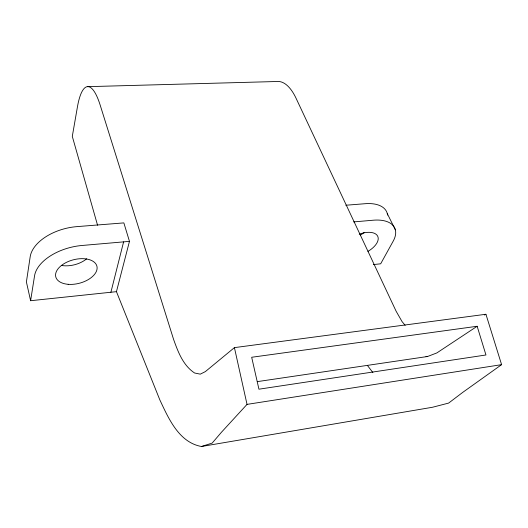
<?xml version="1.0" encoding="UTF-8"?>
<svg xmlns="http://www.w3.org/2000/svg" width="528" height="528" viewBox="0 0 528 528"><rect width="100%" height="100%" fill="white"/><g stroke="black" fill="none" stroke-linecap="round" stroke-linejoin="round"><path stroke-width="0.79" d="M30.604 300.716L34.571 275.741A42.517 24.222 -14.6 0 1 81.873 245.494L129.466 241.362L123.856 222.895L76.798 226.637A41.969 24.526 -14.3 0 0 30.188 256.753L26.4 281.952L30.604 300.716L116.45 291.661L129.466 241.362M110.9 292.248L123.605 241.87M97.555 225.218L72.296 136.382L77.444 106.847A65.637 16.064 86.3 0 1 100.201 105.184L173.567 339.346C178.022 351.773 183.064 365.462 194.608 372.999L200.277 374.147L205.313 371.639L234.419 347.629L485.932 314.259L501.6 364.65L247.025 404.382L221.377 432.333L212.177 443.091L201.445 446.497C178.893 442.418 168.531 418.394 159.812 399.841L116.45 291.661M501.6 364.65L462.739 392.377L448.622 403.088L432.524 407.253L201.445 446.497M477.154 326.271L251.678 357.265L258.931 389.195L485.958 354.981L477.154 326.271L436.867 352.922L427.541 356.506L257.275 381.632M484.493 315.044L485.932 314.259M373.349 264.574L380.675 263.802L393.188 241.171A37.574 19.549 -24.6 0 0 373.197 220.216L353.661 221.912M345.833 205.24L365.198 203.702A37.138 19.853 -24.7 0 1 387.572 215.074M87.292 86.671L277.055 81.503A60.964 25.106 87.2 0 1 296.155 98.459L396.125 311.23L402.046 321.578L405.148 325.314M425.971 356.413L427.541 356.506M367.376 365.369L372.854 372.57M387.288 213.596L395.347 229.812M234.419 347.629L247.025 404.382M359.238 234.194A18.777 9.768 -24.6 0 1 377.659 236.155A18.777 9.768 -24.6 0 1 367.95 251.374M364.115 232.518A18.559 9.92 -24.7 0 1 360.327 235.151M86.638 258.839A20.975 12.256 -14.3 0 1 61.571 265.472M68.152 284.315A21.252 12.104 -14.6 0 0 96.98 266.508A21.252 12.104 -14.6 0 0 63.881 263.776A21.252 12.104 -14.6 0 0 68.152 284.315"/></g></svg>
